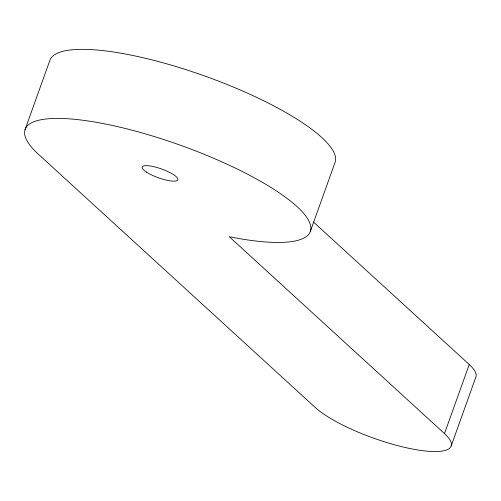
<?xml version="1.0" encoding="UTF-8"?>
<svg xmlns="http://www.w3.org/2000/svg" width="501" height="501" viewBox="0 0 501 501"><rect width="100%" height="100%" fill="white"/><g stroke="black" fill="none" stroke-linecap="round" stroke-linejoin="round"><path stroke-width="0.75" d="M25.05 129.696L49.787 60.608A151.446 37.406 19.7 0 1 203.838 75.695A151.446 37.406 19.7 0 1 335.163 162.099L310.426 231.18M444.5 433.59L229.239 236.691A151.446 37.406 19.7 0 0 296.993 206.55A151.446 37.406 19.7 0 0 106.237 124.179A151.446 37.406 19.7 0 0 38.483 154.327L315.242 407.476A75.726 18.706 19.7 0 0 410.62 448.664A75.726 18.706 19.7 0 0 444.5 433.59L469.23 364.509L313.419 221.981M451.213 445.903L475.95 376.821A75.726 18.706 19.7 0 0 469.23 364.509M146.436 172.075A18.932 4.678 19.7 0 0 176.909 180.686A18.932 4.678 19.7 0 0 156.807 167.459A18.932 4.678 19.7 0 0 146.436 172.075"/></g></svg>
